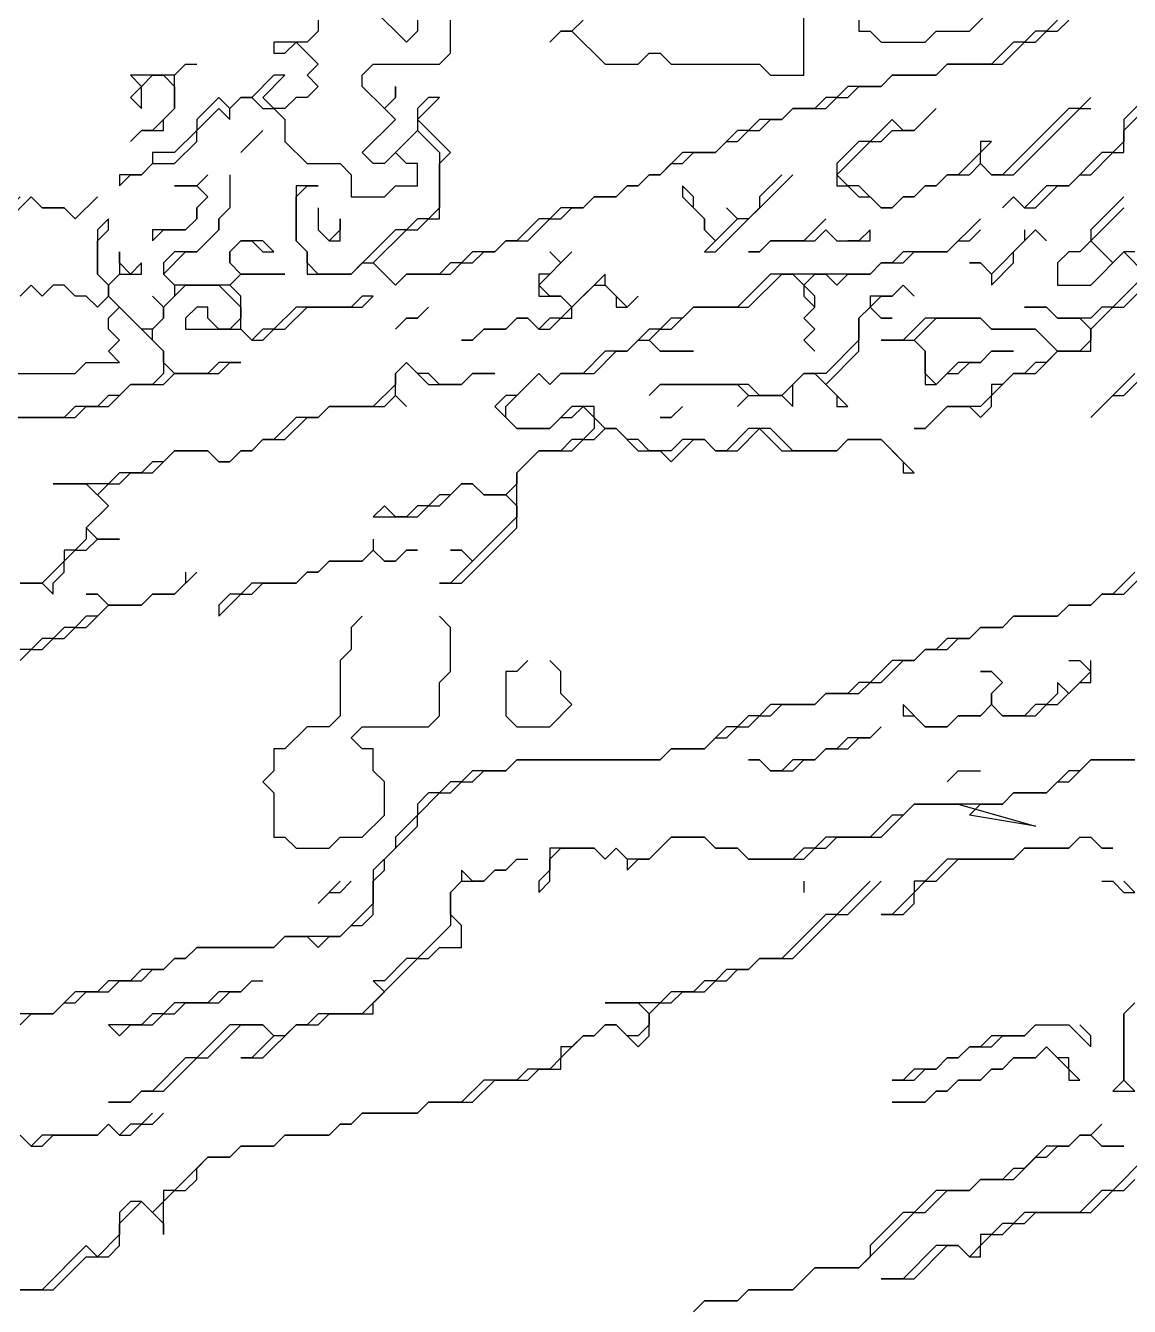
# Model space of a CAD drawing. Header units: metres. Extents: x 76363 to 76886, y 81203 to 81673.
# Drawn here: x 76551.2 to 76591.2, y 81275.2 to 81321.6 of the extents above; entities that cross this region are included whole.
import ezdxf

# ---------------------------------------------------------------- set-up
doc = ezdxf.new("R2010")
doc.units = ezdxf.units.M

msp = doc.modelspace()

# ---------------------------------------------------------------- linework, layer by layer
for points in [[(76565.4, 81321.8, 211.58), (76565.4, 81321.4, 211.71), (76565, 81321, 211.84), (76563.8, 81322.2, 211.865)], [(76571.4, 81321.8, 210.82), (76571, 81321.4, 210.58), (76570.6, 81321.4, 210.625), (76570.2, 81321, 210.593), (76570.6, 81321.4, 210.625), (76571, 81321.4, 210.58), (76572.2, 81320.2, 210.59), (76573.4, 81320.2, 210.6), (76573.8, 81320.6, 210.61), (76574.2, 81320.6, 210.748), (76574.6, 81320.2, 210.74), (76577.8, 81320.2, 211.37), (76578.2, 81319.8, 211.123), (76579.4, 81319.8, 211.1), (76579.4, 81322.2, 210.74)], [(76581.4, 81321.8, 211.277), (76581.4, 81321.4, 211.19), (76581.8, 81321.4, 211.692), (76582.2, 81321, 211.39), (76583.8, 81321, 211.183), (76584.2, 81321.4, 211.578), (76585.4, 81321.4, 210.915), (76586.2, 81322.2, 211.02)], [(76561.8, 81321.8, 212.41), (76561.8, 81321.4, 212.22), (76561.4, 81321, 212.3), (76560.2, 81321, 212.67), (76560.2, 81320.6, 212.38), (76560.6, 81320.6, 212.305), (76561, 81321, 212.43), (76561.8, 81320.2, 212.09), (76561.4, 81319.8, 212.195), (76561.8, 81319.4, 211.94), (76561.4, 81319, 211.887), (76561, 81319, 211.89), (76560.6, 81318.6, 211.87), (76560.2, 81318.6, 211.8), (76559.8, 81319, 211.89), (76560.6, 81319.8, 212.107), (76560.2, 81319.8, 212.16), (76559.4, 81319, 211.97), (76559, 81319, 212.2), (76558.6, 81318.6, 212.157), (76558.2, 81319, 212.41), (76557.4, 81318.2, 212.33), (76557.4, 81317.8, 212.077), (76556.6, 81317, 212.186), (76555.8, 81317, 212.43), (76555.8, 81316.6, 212.07), (76555.4, 81316.2, 211.94), (76554.6, 81316.2, 211.9), (76554.6, 81315.8, 211.73), (76555, 81316.2, 211.9), (76555.4, 81316.2, 211.94), (76555.8, 81316.6, 212.07), (76556.6, 81316.6, 212.03), (76557.4, 81317.4, 211.9), (76557.4, 81317.8, 212.077), (76558.2, 81318.6, 212.1), (76558.6, 81318.2, 211.975), (76558.6, 81318.6, 212.157), (76559, 81319, 212.2), (76559.4, 81319, 211.97), (76559.8, 81318.6, 211.8), (76560.2, 81318.6, 211.8), (76560.6, 81318.2, 211.86), (76560.6, 81317.4, 211.64), (76561.4, 81316.6, 211.78), (76562.6, 81316.6, 211.957), (76563, 81316.2, 211.68), (76563, 81315.4, 211.845), (76564.2, 81315.4, 211.72), (76564.6, 81315.8, 211.735), (76565.4, 81315.8, 211.66), (76565.4, 81316.6, 211.26), (76565, 81316.6, 211.46), (76564.6, 81317, 211.195), (76565.4, 81317.8, 210.59), (76566.2, 81317, 210.67), (76566.2, 81315, 210.773), (76565.8, 81314.6, 210.83), (76565.4, 81314.6, 211.03), (76565, 81314.2, 210.855), (76564.6, 81314.2, 211.004), (76563, 81312.6, 211.275), (76561.8, 81312.6, 211.583), (76561.4, 81313, 211.508), (76561.4, 81313.4, 211.873), (76561, 81313.8, 211.66), (76561, 81315.4, 211.73), (76561.4, 81315.8, 211.667), (76561.8, 81315.8, 211.665), (76561, 81315.8, 211.67), (76561, 81313.8, 211.66), (76561.4, 81313.4, 211.873), (76561.4, 81312.6, 211.38), (76563, 81312.6, 211.275), (76563.4, 81313, 211.157), (76563.8, 81313, 210.81), (76564.6, 81312.2, 210.58), (76565, 81312.6, 210.55), (76566.6, 81312.6, 210.55), (76567, 81313, 210.6), (76567.4, 81313, 210.605), (76567.8, 81313.4, 210.63), (76568.2, 81313.4, 210.62), (76568.6, 81313.8, 210.63), (76569.4, 81313.8, 210.785), (76570.2, 81314.6, 210.532), (76570.6, 81314.6, 210.52), (76571, 81315, 210.53), (76571.4, 81315, 210.45), (76571.8, 81315.4, 210.44), (76572.6, 81315.4, 210.31), (76573, 81315.8, 210.32), (76573.4, 81315.8, 210.38), (76573.8, 81316.2, 210.42), (76574.2, 81316.2, 210.49), (76574.6, 81316.6, 210.51), (76575, 81316.6, 210.48), (76575.4, 81317, 210.55), (76576.2, 81317, 210.7), (76576.6, 81317.4, 210.81), (76577, 81317.4, 210.84), (76577.4, 81317.8, 210.895), (76577.8, 81317.8, 210.94), (76578.2, 81318.2, 210.95), (76578.6, 81318.2, 211.02), (76579, 81318.6, 211), (76580.2, 81318.6, 210.88), (76580.6, 81319, 211.015), (76581, 81319, 211.055), (76581.4, 81319.4, 211.22), (76582.2, 81319.4, 211.145), (76582.6, 81319.8, 211.08), (76584.2, 81319.8, 211), (76584.6, 81320.2, 210.94), (76586.6, 81320.2, 210.82), (76587.4, 81321, 210.81), (76587.8, 81321, 210.832), (76588.2, 81321.4, 210.87), (76588.6, 81321.4, 210.9), (76589, 81321.8, 210.88)], [(76588.6, 81321.8, 210.845), (76588.2, 81321.4, 210.87), (76587.8, 81321.4, 210.83), (76587.4, 81321, 210.81), (76587, 81321, 210.81), (76586.2, 81320.2, 210.833), (76584.6, 81320.2, 210.94), (76584.2, 81319.8, 211), (76582.6, 81319.8, 211.08), (76582.2, 81319.4, 211.145), (76581, 81319.4, 211.15), (76580.6, 81319, 211.015), (76580.2, 81319, 210.927), (76579.8, 81318.6, 210.89), (76579, 81318.6, 211), (76578.6, 81318.2, 211.02), (76577.8, 81318.2, 210.96), (76577.4, 81317.8, 210.895), (76577, 81317.8, 210.865), (76576.2, 81317, 210.7), (76575, 81317, 210.53), (76574.2, 81316.2, 210.49), (76573.8, 81316.2, 210.42), (76573.4, 81315.8, 210.38), (76573, 81315.8, 210.32), (76572.6, 81315.4, 210.31), (76571.8, 81315.4, 210.44), (76571.4, 81315, 210.45), (76570.6, 81315, 210.53), (76570.2, 81314.6, 210.532), (76569.8, 81314.6, 210.595), (76569, 81313.8, 210.75), (76568.6, 81313.8, 210.63), (76568.2, 81313.4, 210.62), (76567.4, 81313.4, 210.63), (76567, 81313, 210.6), (76566.6, 81313, 210.61), (76566.2, 81312.6, 210.513), (76565, 81312.6, 210.55), (76564.6, 81312.2, 210.58), (76563.8, 81313, 210.81), (76565, 81314.2, 210.855), (76565.4, 81314.2, 210.78), (76565.8, 81314.6, 210.83), (76566.2, 81314.6, 210.72), (76566.2, 81316.6, 210.845), (76566.6, 81317, 210.63), (76565.4, 81318.2, 210.587), (76566.2, 81319, 210.685), (76565.8, 81319, 210.765), (76565.4, 81318.6, 210.75), (76565.4, 81317.8, 210.59), (76564.2, 81316.6, 211.47), (76563.8, 81316.6, 211.58), (76563.4, 81317, 211.973), (76564.6, 81318.2, 210.845), (76564.2, 81318.6, 211.095), (76564.6, 81319, 211.15), (76564.6, 81319.4, 210.97), (76564.6, 81319, 211.15), (76564.2, 81318.6, 211.095), (76563.4, 81319.4, 211.1), (76563.4, 81319.8, 211.15), (76563.8, 81320.2, 211.125), (76566.2, 81320.2, 210.953), (76566.6, 81320.6, 210.87), (76566.6, 81321.8, 210.915)], [(76557, 81320.2, 213.45), (76556.6, 81319.8, 213.293), (76555, 81319.8, 213.4), (76555.4, 81319.4, 213.15), (76555, 81319, 213.14), (76555.4, 81318.6, 212.965), (76555.4, 81319.4, 213.15), (76555.8, 81319.8, 213.373), (76556.2, 81319.8, 213.347), (76556.6, 81319.4, 213.11), (76556.6, 81318.6, 212.89), (76555.8, 81317.8, 212.815), (76555.4, 81317.8, 212.585), (76555, 81317.4, 212.455), (76555.4, 81317.8, 212.585), (76556.2, 81317.8, 212.77), (76556.2, 81318.2, 212.78), (76556.6, 81318.6, 212.89), (76556.6, 81319.8, 213.293), (76557, 81320.2, 213.45), (76557.4, 81320.2, 213.375)], [(76589.8, 81319, 207.15), (76589.4, 81318.6, 207.068), (76589, 81318.6, 207.432), (76586.6, 81316.2, 206.698), (76586.2, 81316.2, 207.05), (76585.8, 81316.6, 207.65), (76585.8, 81317, 207.94), (76586.2, 81317.4, 207.942), (76585.8, 81317.4, 208.187), (76585.8, 81317, 207.94), (76585, 81316.2, 207.7), (76584.6, 81316.2, 207.78), (76584.2, 81315.8, 207.813), (76583.8, 81315.8, 207.88), (76583.4, 81315.4, 207.63), (76583, 81315.4, 207.67), (76582.6, 81315, 207.393), (76582.2, 81315, 207.393), (76581.4, 81315.8, 207.906), (76581, 81315.8, 207.96), (76580.6, 81316.2, 208.37), (76581.8, 81317.4, 209.37), (76582.2, 81317.4, 209.198), (76582.6, 81317.8, 209.56), (76583.4, 81317.8, 209.345), (76584.2, 81318.6, 209.799), (76583.4, 81317.8, 209.345), (76583, 81317.8, 209.46), (76582.6, 81318.2, 209.972), (76581.8, 81317.4, 209.37), (76581.4, 81317.4, 209.37), (76580.6, 81316.6, 208.822), (76580.6, 81315.8, 208.16), (76581, 81315.8, 207.96), (76581.4, 81315.4, 207.67), (76581.8, 81315.4, 207.63), (76582.2, 81315, 207.393), (76582.6, 81315, 207.393), (76583, 81315.4, 207.67), (76583.4, 81315.4, 207.63), (76583.8, 81315.8, 207.88), (76584.2, 81315.8, 207.813), (76584.6, 81316.2, 207.78), (76585.4, 81316.2, 207.58), (76585.8, 81316.6, 207.65), (76586.2, 81316.2, 207.05), (76587, 81316.2, 206.36), (76589.4, 81318.6, 207.068), (76589.8, 81318.6, 206.717)], [(76591.8, 81319, 205.359), (76591, 81318.2, 204.614), (76591, 81317.4, 203.794), (76590.6, 81317, 203.657), (76590.2, 81317, 204.13), (76589, 81315.8, 203.673), (76588.2, 81315.8, 204.348), (76587.4, 81315, 204.146), (76587, 81315.4, 205.301), (76586.6, 81315, 204.983), (76587, 81315.4, 205.301), (76587.4, 81315, 204.146), (76587.8, 81315, 203.73), (76588.6, 81315.8, 204.018), (76589, 81315.8, 203.673), (76589.4, 81316.2, 203.777), (76589.8, 81316.2, 203.316), (76590.6, 81317, 203.657), (76591, 81317, 203.43), (76591, 81317.8, 204.185), (76592.2, 81319, 205.013)], [(76559.8, 81317.8, 211.68), (76559, 81317, 211.712)], [(76558.6, 81316.2, 211.63), (76558.6, 81315, 211.65), (76558.2, 81314.6, 211.727), (76558.2, 81314.2, 211.61), (76557.4, 81313.4, 211.545), (76556.6, 81313.4, 211.54), (76556.2, 81313, 211.483), (76556.2, 81312.6, 211.32), (76556.6, 81312.2, 211.22), (76556.6, 81311.8, 211.245), (76556.2, 81311.4, 211.187), (76555.8, 81311.8, 211.49), (76556.2, 81311.4, 211.187), (76556.2, 81311, 211.21), (76555.8, 81310.6, 210.92), (76555.4, 81310.6, 210.93), (76554.2, 81311.8, 211.317), (76554.2, 81312.2, 211.303), (76554.6, 81312.6, 211.632), (76555.4, 81312.6, 211.7), (76555.4, 81313, 211.76), (76555, 81312.6, 211.7), (76554.6, 81313, 211.647), (76554.6, 81313.4, 211.775), (76554.6, 81312.6, 211.632), (76554.2, 81312.2, 211.303), (76553.8, 81312.6, 211.09), (76553.8, 81313.8, 211.3), (76554.2, 81314.2, 211.47), (76554.2, 81314.6, 211.45), (76553.8, 81314.2, 211.315), (76553.8, 81312.6, 211.09), (76554.2, 81312.2, 211.303), (76554.2, 81311.8, 211.317), (76553.8, 81311.4, 211.043), (76553.4, 81311.8, 211.06), (76553, 81311.8, 211.163), (76552.6, 81312.2, 211.275), (76552.2, 81312.2, 211.275), (76551.8, 81311.8, 211.29), (76551.4, 81312.2, 211.08), (76551, 81311.8, 211.07)], [(76557.8, 81316.2, 211.803), (76557.4, 81315.8, 211.84), (76556.6, 81315.8, 211.84), (76557.4, 81315.8, 211.84), (76557.8, 81315.4, 211.82), (76557.4, 81315, 211.955), (76557.4, 81314.6, 212.01), (76557, 81314.2, 212), (76555.8, 81314.2, 211.92), (76555.8, 81313.8, 211.98), (76556.2, 81314.2, 211.775), (76557, 81314.2, 212), (76557.4, 81314.6, 212.01), (76557.4, 81315, 211.955), (76557.8, 81315.4, 211.82)], [(76578.6, 81316.2, 209.51), (76577.8, 81315.4, 209.3), (76577.8, 81315, 209.103), (76577.4, 81314.6, 208.77), (76577, 81314.6, 208.845), (76576.6, 81315, 209.2), (76577, 81314.6, 208.845), (76576.2, 81313.8, 208.7), (76575.8, 81314.2, 208.83), (76575.8, 81314.6, 209.135), (76575.4, 81315, 209.52), (76575.4, 81315.4, 209.8), (76575, 81315.8, 210.05), (76575, 81315.4, 209.84), (76575.8, 81314.6, 209.135), (76575.8, 81314.2, 208.83), (76576.2, 81313.8, 208.7), (76575.8, 81313.4, 208.247), (76576.2, 81313.4, 208.437), (76579, 81316.2, 209.273)], [(76551, 81315.4, 211.84), (76550.6, 81315, 211.8), (76550.6, 81314.6, 211.58), (76550.2, 81314.2, 211.617), (76549.4, 81314.2, 211.72), (76548.2, 81313, 211.595), (76548.6, 81313, 211.44), (76549.4, 81313.8, 211.505), (76549.8, 81313.8, 211.51), (76550.2, 81314.2, 211.617), (76550.6, 81314.2, 211.525), (76550.6, 81314.6, 211.58), (76551.4, 81315.4, 211.79), (76551.8, 81315, 211.64), (76552.6, 81315, 211.67), (76553, 81314.6, 211.44), (76553.8, 81315.4, 211.795), (76553, 81314.6, 211.44), (76552.6, 81315, 211.67), (76551.8, 81315, 211.64), (76551.4, 81315.4, 211.79)], [(76591, 81315.4, 202.28), (76589.8, 81314.2, 202.19), (76589.8, 81313.8, 202.14), (76589.4, 81313.4, 202.04), (76589, 81313.4, 202.28), (76588.6, 81313, 202.175), (76588.6, 81312.2, 201.99), (76589.8, 81312.2, 201.915), (76591, 81313.4, 201.73), (76591.8, 81312.6, 201.345), (76590.6, 81311.4, 201.38), (76590.2, 81311.4, 201.375), (76589.8, 81311, 201.35), (76588.6, 81311, 201.457), (76588.2, 81311.4, 201.655), (76587.4, 81311.4, 201.657), (76588.2, 81311.4, 201.655), (76588.6, 81311, 201.457), (76589.4, 81311, 201.477), (76589.8, 81310.6, 201.153), (76589.8, 81310.2, 200.98), (76589.4, 81309.8, 200.97), (76588.6, 81309.8, 200.895), (76587.8, 81310.6, 201.32), (76586.2, 81310.6, 201.4), (76585.8, 81311, 201.582), (76583.8, 81311, 201.455), (76583, 81310.2, 201.47), (76582.2, 81310.2, 201.493), (76583.4, 81310.2, 201.39), (76583.8, 81309.8, 201.3), (76583.8, 81308.6, 201.39), (76584.2, 81308.6, 201.47), (76584.6, 81309, 201.37), (76585, 81309, 201.31), (76585.4, 81309.4, 201.27), (76585.8, 81309.4, 201.27), (76586.2, 81309.8, 201.17), (76587, 81309.8, 201.13), (76586.2, 81309.8, 201.17), (76585.8, 81309.4, 201.27), (76585, 81309.4, 201.31), (76584.2, 81308.6, 201.47), (76583.8, 81309, 201.33), (76583.8, 81309.8, 201.3), (76583.4, 81310.2, 201.39), (76584.2, 81311, 201.46), (76585.8, 81311, 201.582), (76586.2, 81310.6, 201.4), (76587.8, 81310.6, 201.32), (76588.6, 81309.8, 200.895), (76588.2, 81309.4, 200.84), (76587.8, 81309.4, 200.96), (76587.4, 81309, 200.945), (76587, 81309, 200.94), (76586.6, 81308.6, 200.93), (76586.2, 81308.6, 200.965), (76586.2, 81308.2, 200.9), (76585.8, 81307.8, 200.97), (76584.6, 81307.8, 201.13), (76583.8, 81307, 200.963), (76583.4, 81307, 200.985), (76583.8, 81307, 200.963), (76584.6, 81307.8, 201.13), (76585.4, 81307.8, 201.05), (76585.8, 81307.4, 200.88), (76586.2, 81307.8, 200.89), (76586.2, 81308.2, 200.9), (76587, 81309, 200.94), (76587.8, 81309, 200.837), (76588.6, 81309.8, 200.895), (76589.8, 81309.8, 200.97), (76589.8, 81310.6, 201.153), (76590.6, 81311.4, 201.38), (76591, 81311.4, 201.185), (76592.2, 81312.6, 201.2)], [(76550.6, 81307.4, 210.807), (76553, 81307.4, 210.79), (76553.4, 81307.8, 210.777), (76554.2, 81307.8, 210.65), (76555, 81308.6, 210.76), (76556.2, 81308.6, 210.6), (76556.6, 81309, 210.62), (76558.2, 81309, 210.13), (76558.6, 81309.4, 210.553), (76559, 81309.4, 210.32), (76558.2, 81309.4, 210.63), (76557.8, 81309, 210.41), (76556.6, 81309, 210.62), (76556.2, 81309.4, 210.79), (76556.2, 81309.8, 211.155), (76555.8, 81310.2, 210.83), (76555.8, 81310.6, 210.92), (76556.2, 81311, 211.21), (76556.2, 81311.4, 211.187), (76557, 81312.2, 211.22), (76558.2, 81312.2, 211.175), (76559, 81311.4, 211.17), (76559, 81311, 211.21), (76558.6, 81310.6, 211.412), (76558.2, 81310.6, 211.685), (76557.8, 81311, 211.815), (76557.8, 81311.4, 211.62), (76557.4, 81311.4, 211.697), (76557, 81311, 211.86), (76557, 81310.6, 211.92), (76559, 81310.6, 211.12), (76559.4, 81310.2, 210.855), (76559.8, 81310.2, 210.84), (76560.2, 81310.6, 210.905), (76560.6, 81310.6, 210.94), (76561.4, 81311.4, 211.09), (76563.4, 81311.4, 210.547), (76563.8, 81311.8, 210.537), (76563.4, 81311.8, 210.72), (76563, 81311.4, 210.71), (76561, 81311.4, 211.13), (76560.2, 81310.6, 210.905), (76559.8, 81310.6, 210.91), (76559.4, 81310.2, 210.855), (76559, 81310.6, 211.12), (76559, 81311.8, 211.115), (76558.6, 81312.2, 211.22), (76559, 81312.6, 211.38), (76560.6, 81312.6, 211.415), (76559, 81312.6, 211.38), (76558.6, 81313, 211.463), (76558.6, 81313.4, 211.58), (76559, 81313.8, 211.705), (76559.4, 81313.8, 211.81), (76559.8, 81313.4, 211.72), (76560.2, 81313.4, 211.68), (76559.8, 81313.8, 211.81), (76559, 81313.8, 211.705), (76558.6, 81313.4, 211.58), (76558.6, 81313, 211.463), (76559, 81312.6, 211.38), (76558.6, 81312.2, 211.22), (76556.6, 81312.2, 211.22), (76556.2, 81312.6, 211.32), (76557, 81313.4, 211.545), (76557.4, 81313.4, 211.545), (76558.2, 81314.2, 211.61), (76558.2, 81314.6, 211.727), (76558.6, 81315, 211.65)], [(76561.8, 81315, 212.073), (76561.8, 81314.2, 212.467), (76562.2, 81313.8, 212.42), (76562.6, 81313.8, 212.213), (76562.6, 81314.6, 212.15), (76562.6, 81314.2, 212.237), (76562.2, 81313.8, 212.42), (76561.8, 81314.2, 212.467)], [(76591.4, 81313.4, 201.65), (76591, 81313.4, 201.73), (76590.6, 81313, 201.84), (76589.8, 81313.8, 202.14), (76591, 81315, 202.03)], [(76585.8, 81314.6, 205.2), (76584.6, 81313.4, 203.622), (76583, 81313.4, 204.24), (76582.6, 81313, 203.582), (76582.2, 81313, 203.93), (76581.8, 81312.6, 203.22), (76578.2, 81312.6, 205.338), (76577, 81311.4, 204.185), (76575.4, 81311.4, 205.005), (76575, 81311, 204.15), (76574.6, 81311, 204.29), (76574.2, 81310.6, 203.91), (76573.8, 81310.6, 204.005), (76573, 81309.8, 202.79), (76572.2, 81309.8, 203.11), (76571.4, 81309, 202.576), (76570.6, 81309, 202.987), (76570.2, 81308.6, 202.51), (76569.8, 81309, 203.49), (76569, 81308.2, 202.73), (76568.6, 81308.2, 202.88), (76568.2, 81307.8, 202.85), (76569, 81307, 202.213), (76570.2, 81307, 201.98), (76570.6, 81307.4, 201.99), (76571, 81307.4, 201.97), (76571.4, 81307.8, 201.86), (76571.8, 81307.4, 201.615), (76571.8, 81307, 201.455), (76571.4, 81306.6, 201.425), (76571, 81306.6, 201.5), (76570.6, 81306.2, 201.485), (76569.8, 81306.2, 201.75), (76569, 81305.4, 201.53), (76569, 81305, 201.44), (76568.6, 81304.6, 201.655), (76567.8, 81304.6, 201.73), (76567.4, 81305, 201.905), (76567, 81305, 201.983), (76566.6, 81304.6, 201.855), (76566.2, 81304.6, 201.81), (76565.8, 81304.2, 201.72), (76565.4, 81304.2, 201.72), (76565, 81303.8, 201.607), (76564.6, 81303.8, 201.705), (76564.2, 81304.2, 201.952), (76563.8, 81303.8, 201.9), (76565.4, 81303.8, 201.55), (76565.8, 81304.2, 201.72), (76566.2, 81304.2, 201.56), (76567, 81305, 201.983), (76567.4, 81305, 201.905), (76567.8, 81304.6, 201.73), (76568.6, 81304.6, 201.655), (76569, 81304.2, 201.325), (76569, 81303.8, 201.27), (76567.4, 81302.2, 201.055), (76567, 81302.6, 201.237), (76566.6, 81302.6, 201.305), (76567, 81302.6, 201.237), (76567.4, 81302.2, 201.055), (76566.6, 81301.4, 201.053), (76566.2, 81301.4, 201.06), (76567, 81301.4, 200.975), (76569, 81303.4, 201.14), (76569, 81305.4, 201.53), (76569.8, 81306.2, 201.75), (76571, 81306.2, 201.37), (76571.4, 81306.6, 201.425), (76571.8, 81306.6, 201.31), (76572.2, 81307, 201.337), (76572.6, 81307, 201.32), (76573.4, 81306.2, 201.205), (76574.2, 81306.2, 201.17), (76574.6, 81305.8, 200.995), (76575.4, 81306.6, 201.1), (76575.8, 81306.6, 201.14), (76576.2, 81306.2, 201.005), (76577, 81306.2, 200.945), (76577.8, 81307, 201.063), (76578.6, 81306.2, 201.04), (76580.6, 81306.2, 200.92), (76581, 81306.6, 201.01), (76582.2, 81306.6, 200.93), (76583, 81305.8, 200.735), (76583, 81305.4, 200.64), (76583.4, 81305.4, 200.74), (76582.2, 81306.6, 200.93), (76581, 81306.6, 201.01), (76580.6, 81306.2, 200.92), (76579, 81306.2, 201.035), (76578.2, 81307, 201.15), (76577.4, 81307, 201.03), (76576.6, 81306.2, 200.965), (76576.2, 81306.2, 201.005), (76575.8, 81306.6, 201.14), (76575, 81306.6, 201.153), (76574.6, 81306.2, 201.09), (76573.8, 81306.2, 201.25), (76573.4, 81306.6, 201.345), (76573, 81306.6, 201.225), (76572.6, 81307, 201.32), (76572.2, 81307, 201.337), (76571.8, 81307.4, 201.615), (76571.8, 81307.8, 201.78), (76571, 81307.8, 201.94), (76570.2, 81307, 201.98), (76569, 81307, 202.213), (76568.6, 81307.4, 202.47), (76568.6, 81307.8, 202.663), (76569.8, 81309, 203.49), (76570.2, 81308.6, 202.51), (76570.6, 81309, 202.987), (76571.8, 81309, 202.273), (76572.6, 81309.8, 202.917), (76573, 81309.8, 202.79), (76573.4, 81310.2, 203.257), (76573.8, 81310.2, 203.506), (76574.2, 81309.8, 202.753), (76575.4, 81309.8, 202.86), (76574.2, 81309.8, 202.753), (76573.8, 81310.2, 203.506), (76574.2, 81310.6, 203.91), (76574.6, 81310.6, 203.783), (76575.4, 81311.4, 205.005), (76577.4, 81311.4, 203.99), (76578.6, 81312.6, 205.257), (76579, 81312.6, 205.007), (76579.4, 81312.2, 204.44), (76579.4, 81311.8, 204.08), (76579.8, 81311.4, 203.524), (76579.4, 81311, 203.58), (76579.8, 81310.6, 203.177), (76579.4, 81310.2, 203.165), (76579.8, 81309.8, 202.685), (76579.4, 81310.2, 203.165), (76579.8, 81310.6, 203.177), (76579.4, 81311, 203.58), (76579.8, 81311.4, 203.524), (76579.8, 81311.8, 203.832), (76579.4, 81312.2, 204.44), (76579.8, 81312.6, 204.66), (76580.2, 81312.6, 204.343), (76580.6, 81312.2, 203.35), (76581, 81312.6, 203.965), (76581.8, 81312.6, 203.22), (76582.2, 81313, 203.93), (76583, 81313, 203.412), (76583.4, 81313.4, 203.942), (76584.6, 81313.4, 203.622), (76585, 81313.8, 204.328), (76585.4, 81313.8, 204.323), (76585.8, 81314.2, 204.714)], [(76580.2, 81314.6, 207.313), (76579.4, 81313.8, 206.947), (76578.2, 81313.8, 207.398), (76577.8, 81313.4, 207.31), (76577.4, 81313.4, 207.492), (76577.8, 81313.4, 207.31), (76578.2, 81313.8, 207.398), (76579.8, 81313.8, 206.817), (76580.2, 81314.2, 207.052), (76580.6, 81313.8, 206.305), (76581.8, 81313.8, 205.674), (76581.8, 81314.2, 206.26), (76581.4, 81313.8, 205.69), (76581, 81313.8, 206.048)], [(76587.4, 81314.2, 203.445), (76587.4, 81313.8, 203.096), (76586.2, 81312.6, 202.79), (76585.8, 81313, 203.302), (76585.4, 81313, 203.222), (76585.8, 81313, 203.302), (76586.2, 81312.6, 202.79), (76586.2, 81312.2, 202.437), (76587, 81313, 202.8), (76587, 81313.4, 203.08), (76587.8, 81314.2, 203.222), (76588.2, 81313.8, 202.795), (76587.8, 81314.2, 203.222)], [(76570.2, 81313.4, 209.925), (76570.6, 81313, 208.987), (76570.2, 81312.6, 208.623), (76569.8, 81312.6, 209.033), (76569.8, 81311.8, 207.742), (76570.6, 81311.8, 207.577), (76571, 81311.4, 207.023), (76570.6, 81311, 206.68), (76570.2, 81311, 206.83), (76569.8, 81310.6, 206.73), (76569.4, 81311, 207.14), (76569, 81311, 207.372), (76568.6, 81310.6, 207.276), (76567.8, 81310.6, 207.955), (76567.4, 81310.2, 207.65), (76567, 81310.2, 207.65), (76567.4, 81310.2, 207.65), (76567.8, 81310.6, 207.955), (76568.6, 81310.6, 207.276), (76569, 81311, 207.372), (76569.4, 81311, 207.14), (76569.8, 81310.6, 206.73), (76570.2, 81310.6, 206.735), (76570.6, 81311, 206.68), (76571, 81311, 206.47), (76571, 81311.4, 207.023), (76571.8, 81312.2, 207.667), (76572.2, 81312.2, 207.542), (76572.6, 81311.8, 206.814), (76572.6, 81311.4, 206.203), (76573, 81311.4, 206.123), (76573.4, 81311.8, 206.317), (76573, 81311.4, 206.123), (76572.2, 81312.2, 207.542), (76572.2, 81312.6, 207.852), (76571, 81311.4, 207.023), (76570.6, 81311.8, 207.577), (76570.2, 81311.8, 207.602), (76569.8, 81312.2, 208.287), (76571, 81313.4, 209.14), (76570.6, 81313, 208.987)], [(76583, 81312.2, 202.473), (76582.6, 81311.8, 202.23), (76581.8, 81311.8, 202.46), (76581.8, 81311.4, 202.17), (76581.4, 81311, 202.06), (76581.4, 81310.2, 201.58), (76580.2, 81309, 201.92), (76579.4, 81309, 202.42), (76578.6, 81308.2, 201.855), (76577.8, 81308.2, 201.718), (76577.4, 81308.6, 201.82), (76574.2, 81308.6, 202), (76573.8, 81308.2, 201.79), (76574.2, 81308.6, 202), (76577, 81308.6, 201.76), (76577.4, 81308.2, 201.47), (76577, 81307.8, 201.38), (76577.4, 81308.2, 201.47), (76578.6, 81308.2, 201.855), (76579, 81307.8, 201.642), (76579, 81308.6, 202.07), (76579.4, 81309, 202.42), (76579.8, 81309, 202.188), (76580.6, 81308.2, 201.495), (76580.6, 81307.8, 201.44), (76581, 81307.8, 201.44), (76580.2, 81308.6, 201.64), (76581.4, 81309.8, 201.415), (76581.4, 81311, 202.06), (76581.8, 81311.4, 202.17), (76582.2, 81311, 201.925), (76582.6, 81311, 201.81), (76582.2, 81311, 201.925), (76581.8, 81311.4, 202.17), (76582.2, 81311.8, 202.467), (76582.6, 81311.8, 202.23), (76583, 81312.2, 202.473), (76583.4, 81311.8, 202.043)], [(76550.6, 81309, 211.1), (76553, 81309, 211.17), (76553.4, 81309.4, 211.612), (76554.6, 81309.4, 210.91), (76554.2, 81309.8, 211.218), (76554.6, 81310.2, 210.91), (76554.2, 81310.6, 210.93), (76554.2, 81311, 210.94), (76554.6, 81311.4, 211.345), (76556.2, 81309.8, 211.155), (76556.2, 81309, 210.655), (76555.8, 81308.6, 210.6), (76555, 81308.6, 210.76), (76554.6, 81308.2, 210.745), (76554.2, 81308.2, 210.745), (76553.8, 81307.8, 210.73), (76553, 81307.8, 210.845), (76552.6, 81307.4, 210.79), (76550.6, 81307.4, 210.807)], [(76565.8, 81311.4, 209.85), (76565.4, 81311, 209.477), (76565, 81311, 209.58), (76564.6, 81310.6, 209.103), (76565, 81311, 209.58), (76565.4, 81311, 209.477)], [(76565, 81309.4, 206.35), (76564.6, 81309, 205.72), (76564.6, 81308.6, 205.184), (76563.8, 81307.8, 204.59), (76562.2, 81307.8, 205.495), (76561.8, 81307.4, 204.903), (76561, 81307.4, 205.248), (76560.2, 81306.6, 204.53), (76559.8, 81306.6, 204.856), (76559.4, 81306.2, 204.127), (76559, 81306.2, 204.39), (76558.6, 81305.8, 203.963), (76558.2, 81305.8, 203.94), (76557.8, 81306.2, 204.697), (76556.6, 81306.2, 205.353), (76556.2, 81305.8, 204.585), (76555.8, 81305.8, 204.837), (76555.4, 81305.4, 204.61), (76554.6, 81305.4, 205.366), (76554.2, 81305, 204.813), (76552.2, 81305, 207.165), (76553.4, 81305, 205.716), (76554.2, 81304.2, 203.907), (76553.4, 81303.4, 203.552), (76553.4, 81303, 202.975), (76553, 81302.6, 202.588), (76552.6, 81302.6, 202.903), (76552.6, 81302.2, 202.057), (76551.8, 81301.4, 201.94), (76551, 81301.4, 202.145)], [(76551, 81301.4, 202.145), (76551.8, 81301.4, 201.94), (76552.2, 81301, 201.32), (76552.2, 81301.4, 201.626), (76552.6, 81301.8, 201.78), (76552.6, 81302.2, 202.057), (76553, 81302.6, 202.588), (76553.4, 81302.6, 202.357), (76553.8, 81303, 202.857), (76554.6, 81303, 202.8), (76553.8, 81303, 202.857), (76553.4, 81303.4, 203.552), (76554.2, 81304.2, 203.907), (76553.8, 81304.6, 204.531), (76554.2, 81305, 204.813), (76554.6, 81305, 204.397), (76555, 81305.4, 204.984), (76555.8, 81305.4, 204.248), (76556.6, 81306.2, 205.353), (76557.8, 81306.2, 204.697), (76558.2, 81305.8, 203.94), (76558.6, 81305.8, 203.963), (76559, 81306.2, 204.39), (76559.4, 81306.2, 204.127), (76559.8, 81306.6, 204.856), (76560.6, 81306.6, 204.32), (76561.4, 81307.4, 205.078), (76561.8, 81307.4, 204.903), (76562.2, 81307.8, 205.495), (76564.2, 81307.8, 204.256), (76564.6, 81308.2, 204.633), (76565, 81307.8, 204.203), (76564.6, 81308.2, 204.633), (76564.6, 81309, 205.72), (76565, 81309.4, 206.35), (76565.8, 81308.6, 205.043), (76567, 81308.6, 204.437), (76567.4, 81309, 204.912), (76568.2, 81309, 204.344), (76567.4, 81309, 204.912), (76567, 81308.6, 204.437), (76566.2, 81308.6, 204.89), (76565.8, 81309, 205.7), (76565.4, 81309, 205.687)], [(76591.4, 81309, 200.7), (76589.8, 81307.4, 200.59), (76590.6, 81308.2, 200.66), (76591, 81308.2, 200.62), (76591.8, 81309, 200.62)], [(76575, 81307.8, 201.54), (76574.6, 81307.4, 201.61), (76574.2, 81307.4, 201.565), (76574.6, 81307.4, 201.61)], [(76563.8, 81303, 201.445), (76563.8, 81302.6, 201.27), (76563.4, 81302.2, 201.18), (76562.2, 81302.2, 201.375), (76561.8, 81301.8, 201.245), (76561.4, 81301.8, 201.25), (76561, 81301.4, 201.035), (76559.4, 81301.4, 201.08), (76559, 81301, 201.025), (76558.6, 81301, 201.03), (76558.2, 81300.6, 200.9), (76558.2, 81300.2, 200.81), (76559, 81301, 201.025), (76559.4, 81301, 200.945), (76559.8, 81301.4, 201.08), (76561, 81301.4, 201.035), (76561.4, 81301.8, 201.25), (76561.8, 81301.8, 201.245), (76562.2, 81302.2, 201.375), (76563.4, 81302.2, 201.18), (76563.8, 81302.6, 201.27), (76564.2, 81302.2, 201.1), (76564.6, 81302.2, 201.107), (76565, 81302.6, 201.19), (76565.4, 81302.6, 201.19), (76565, 81302.6, 201.19), (76564.6, 81302.2, 201.107), (76564.2, 81302.2, 201.1), (76563.8, 81302.6, 201.27)], [(76557, 81301.8, 201.455), (76557, 81301.4, 201.2), (76556.6, 81301, 200.995), (76555.8, 81301, 201.05), (76555.4, 81300.6, 200.91), (76554.2, 81300.6, 200.963), (76553.8, 81301, 201.205), (76553.4, 81301, 201.17), (76553.8, 81301, 201.205), (76554.2, 81300.6, 200.963), (76553.8, 81300.2, 200.82), (76553.4, 81300.2, 200.9), (76553, 81299.8, 200.805), (76552.6, 81299.8, 200.857), (76552.2, 81299.4, 200.79), (76551.8, 81299.4, 200.87), (76551.4, 81299, 200.7), (76551, 81299, 200.74)], [(76551, 81298.6, 200.61), (76551.4, 81299, 200.7), (76551.8, 81299, 200.655), (76552.2, 81299.4, 200.79), (76552.6, 81299.4, 200.79), (76553, 81299.8, 200.805), (76553.4, 81299.8, 200.805), (76554.2, 81300.6, 200.963), (76555.4, 81300.6, 200.91), (76555.8, 81301, 201.05), (76556.6, 81301, 200.995), (76557.4, 81301.8, 201.39)], [(76591.4, 81301.8, 200.34), (76590.6, 81301, 200.267), (76590.2, 81301, 200.217), (76589.8, 81300.6, 200.18), (76589, 81300.6, 200.233), (76588.6, 81300.2, 200.31), (76587, 81300.2, 200.395), (76586.6, 81299.8, 200.22), (76585.8, 81299.8, 200.31), (76585.4, 81299.4, 200.365), (76584.6, 81299.4, 200.44), (76584.2, 81299, 200.24), (76583.8, 81299, 200.235), (76583.4, 81298.6, 200.26), (76582.6, 81298.6, 200.42), (76581.8, 81297.8, 200.31), (76581.4, 81297.8, 200.39), (76581, 81297.4, 200.41), (76580.2, 81297.4, 200.45), (76579.8, 81297, 200.44), (76578.2, 81297, 200.44), (76577.8, 81296.6, 200.43), (76577.4, 81296.6, 200.5), (76577, 81296.2, 200.56), (76576.6, 81296.2, 200.56), (76575.8, 81295.4, 200.57), (76574.6, 81295.4, 200.69), (76574.2, 81295, 200.67), (76569, 81295, 200.922), (76568.6, 81294.6, 200.83), (76567.4, 81294.6, 200.84), (76567, 81294.2, 200.81), (76566.6, 81294.2, 200.74), (76566.2, 81293.8, 200.685), (76565.8, 81293.8, 200.725), (76565.4, 81293.4, 200.71), (76565.4, 81293, 200.59), (76564.6, 81292.2, 200.58), (76564.6, 81291.8, 200.605), (76563.8, 81291, 200.53), (76563.8, 81289.8, 200.405), (76562.6, 81288.6, 200.235), (76560.6, 81288.6, 200.63), (76560.2, 81288.2, 200.615), (76557.4, 81288.2, 200.43), (76557, 81287.8, 200.42), (76556.6, 81287.8, 200.34), (76556.2, 81287.4, 200.325), (76555.4, 81287.4, 200.48), (76555, 81287, 200.47), (76554.2, 81287, 200.465), (76553.8, 81286.6, 200.37), (76553, 81286.6, 200.377), (76552.2, 81285.8, 200.35), (76551, 81285.8, 200.34)], [(76551, 81285.4, 200.33), (76551.4, 81285.8, 200.345), (76552.2, 81285.8, 200.35), (76552.6, 81286.2, 200.36), (76553, 81286.2, 200.357), (76553.4, 81286.6, 200.38), (76554.2, 81286.6, 200.37), (76554.6, 81287, 200.437), (76555.4, 81287, 200.42), (76555.8, 81287.4, 200.36), (76556.2, 81287.4, 200.325), (76556.6, 81287.8, 200.34), (76557, 81287.8, 200.42), (76557.4, 81288.2, 200.43), (76560.2, 81288.2, 200.615), (76560.6, 81288.6, 200.63), (76561.4, 81288.6, 200.51), (76561.8, 81288.2, 200.34), (76562.2, 81288.6, 200.27), (76562.6, 81288.6, 200.235), (76563, 81289, 200.37), (76563.4, 81289, 200.37), (76563.8, 81289.4, 200.27), (76563.8, 81290.6, 200.59), (76564.2, 81291, 200.53), (76564.2, 81291.4, 200.62), (76565.4, 81292.6, 200.497), (76565.4, 81293, 200.59), (76566.2, 81293.8, 200.685), (76566.6, 81293.8, 200.73), (76567, 81294.2, 200.81), (76567.4, 81294.2, 200.787), (76567.8, 81294.6, 200.825), (76568.6, 81294.6, 200.83), (76569, 81295, 200.922), (76574.2, 81295, 200.67), (76574.6, 81295.4, 200.69), (76575.8, 81295.4, 200.57), (76576.2, 81295.8, 200.627), (76576.6, 81295.8, 200.63), (76577, 81296.2, 200.56), (76577.4, 81296.2, 200.56), (76577.8, 81296.6, 200.43), (76578.2, 81296.6, 200.42), (76578.6, 81297, 200.43), (76579.8, 81297, 200.44), (76580.2, 81297.4, 200.45), (76581.4, 81297.4, 200.37), (76581.8, 81297.8, 200.31), (76582.2, 81297.8, 200.31), (76583, 81298.6, 200.34), (76583.4, 81298.6, 200.26), (76583.8, 81299, 200.235), (76584.6, 81299, 200.31), (76585, 81299.4, 200.41), (76585.4, 81299.4, 200.365), (76585.8, 81299.8, 200.31), (76586.6, 81299.8, 200.22), (76587, 81300.2, 200.395), (76588.6, 81300.2, 200.31), (76589, 81300.6, 200.233), (76589.8, 81300.6, 200.18), (76590.2, 81301, 200.217), (76591, 81301, 200.35), (76591.8, 81301.8, 200.31)], [(76563.4, 81300.2, 200.987), (76563, 81299.8, 200.92), (76563, 81299, 200.96), (76562.6, 81298.6, 200.79), (76562.6, 81296.6, 200.783), (76562.2, 81296.2, 200.69), (76561.4, 81296.2, 200.62), (76560.6, 81295.4, 200.66), (76560.2, 81295.4, 200.475), (76560.2, 81294.6, 200.545), (76559.8, 81294.2, 200.495), (76560.2, 81293.8, 200.708), (76560.2, 81292.2, 200.555), (76560.6, 81292.2, 200.75), (76561, 81291.8, 200.73), (76562.2, 81291.8, 200.85), (76562.6, 81292.2, 201.282), (76563.4, 81292.2, 200.867), (76564.2, 81293, 200.667), (76564.2, 81294.2, 200.75), (76563.8, 81294.6, 200.877), (76563.8, 81295.4, 200.73), (76563.4, 81295.4, 200.73), (76563, 81295.8, 200.71), (76563.4, 81296.2, 201.07), (76565.8, 81296.2, 201.02), (76566.2, 81296.6, 200.93), (76566.2, 81297.8, 201.21), (76566.6, 81298.2, 201.07), (76566.6, 81299.8, 200.98), (76566.2, 81300.2, 200.977)], [(76569.4, 81298.6, 200.995), (76569, 81298.2, 200.99), (76568.6, 81298.2, 200.985), (76568.6, 81296.6, 200.967), (76569, 81296.2, 201.015), (76570.2, 81296.2, 200.97), (76571, 81297, 201.01), (76570.6, 81297.4, 201.06), (76570.6, 81298.2, 200.983), (76570.2, 81298.6, 200.995)], [(76589, 81298.6, 198.602), (76589.4, 81298.6, 198.21), (76589.8, 81298.2, 197.643), (76589, 81297.4, 197.26), (76588.6, 81297.8, 197.812), (76588.6, 81297.4, 197.34), (76588.2, 81297, 196.807), (76587.8, 81297, 196.65), (76587.4, 81296.6, 196.442), (76586.6, 81296.6, 197.332), (76586.2, 81297, 197.98), (76586.2, 81297.4, 198.307), (76586.6, 81297.8, 198.36), (76586.2, 81298.2, 199.102), (76585.8, 81298.2, 199.3), (76586.2, 81298.2, 199.102), (76586.6, 81297.8, 198.36), (76586.2, 81297.4, 198.307), (76586.2, 81297, 197.98), (76585.8, 81296.6, 197.824), (76585, 81296.6, 198.04), (76584.6, 81296.2, 198.007), (76583.8, 81296.2, 198.137), (76583, 81297, 199.328), (76583, 81296.6, 198.93), (76583.4, 81296.6, 198.706), (76583.8, 81296.2, 198.137), (76584.6, 81296.2, 198.007), (76585, 81296.6, 198.04), (76585.8, 81296.6, 197.824), (76586.2, 81297, 197.98), (76586.6, 81296.6, 197.332), (76587.8, 81296.6, 196.357), (76588.2, 81297, 196.807), (76588.6, 81297, 196.803), (76589.4, 81297.8, 197.53), (76589.8, 81297.8, 197.298), (76589.8, 81298.6, 198.072)], [(76582.2, 81296.2, 198.955), (76581.8, 81295.8, 198.768), (76581, 81295.8, 199.06), (76580.6, 81295.4, 198.56), (76580.2, 81295.4, 198.52), (76579.8, 81295, 198.163), (76579, 81295, 198.71), (76578.6, 81294.6, 198.532), (76578.2, 81294.6, 198.802), (76577.8, 81295, 199.475), (76577.4, 81295, 199.743), (76577.8, 81295, 199.475), (76578.2, 81294.6, 198.802), (76579, 81294.6, 198.28), (76579.4, 81295, 198.402), (76579.8, 81295, 198.163), (76580.2, 81295.4, 198.52), (76581, 81295.4, 198.541), (76581.4, 81295.8, 199), (76581.8, 81295.8, 198.768)], [(76591.4, 81295, 191.71), (76589.8, 81295, 192.692), (76589.4, 81294.6, 192.236), (76589, 81294.6, 192.39), (76588.2, 81293.8, 191.972), (76587, 81293.8, 192.35), (76586.6, 81293.4, 191.81), (76583.4, 81293.4, 193.065), (76583, 81293, 192.51), (76582.6, 81293, 192.8), (76581.8, 81292.2, 192.43), (76580.2, 81292.2, 192.71), (76579.8, 81291.8, 192.546), (76579.4, 81291.8, 192.94), (76579, 81291.4, 192.542), (76577.4, 81291.4, 193.737), (76577, 81291.8, 194.714), (76576.2, 81291.8, 194.753), (76575.8, 81292.2, 195.783), (76574.6, 81292.2, 196.223), (76573.8, 81291.4, 195.248), (76573, 81291.4, 195.612), (76572.6, 81291.8, 196.74), (76572.2, 81291.4, 196.053), (76571.8, 81291.8, 196.786), (76570.2, 81291.8, 196.9), (76570.2, 81291, 196.14), (76569.8, 81290.6, 196.03), (76569.8, 81290.2, 195.727), (76570.2, 81290.6, 195.798), (76570.2, 81291.4, 196.513), (76570.6, 81291.8, 196.84), (76571.8, 81291.8, 196.786), (76572.2, 81291.4, 196.053), (76572.6, 81291.8, 196.74), (76573, 81291.4, 195.612), (76573, 81291, 195.214), (76573.4, 81291.4, 195.5), (76573.8, 81291.4, 195.248), (76574.6, 81292.2, 196.223), (76575.8, 81292.2, 195.783), (76576.2, 81291.8, 194.753), (76577, 81291.8, 194.714), (76577.4, 81291.4, 193.737), (76579.4, 81291.4, 192.297), (76579.8, 81291.8, 192.546), (76580.2, 81291.8, 192.315), (76580.6, 81292.2, 192.583), (76582.2, 81292.2, 192.25), (76583.4, 81293.4, 193.065), (76585, 81293.4, 192.447), (76587.8, 81292.6, 191.36), (76585.4, 81293, 192.043), (76585.8, 81293.4, 192.277), (76586.6, 81293.4, 191.81), (76587, 81293.8, 192.35), (76588.2, 81293.8, 191.972), (76588.6, 81294.2, 192.177), (76589, 81294.2, 191.98), (76589.8, 81295, 192.692), (76591.4, 81295, 191.71)], [(76585, 81294.6, 194.32), (76584.6, 81294.2, 193.725), (76585, 81294.6, 194.32), (76585.8, 81294.6, 193.89)], [(76589.4, 81292.2, 191.023), (76589, 81291.8, 190.905), (76587.4, 81291.8, 191.18), (76587, 81291.4, 191.05), (76584.6, 81291.4, 191.32), (76583.8, 81290.6, 191.215), (76583.4, 81290.6, 191.25), (76583.4, 81290.2, 191.16), (76582.6, 81289.4, 191.09), (76582.2, 81289.4, 191.13), (76583, 81289.4, 190.97), (76583.4, 81289.8, 191.07), (76583.4, 81290.2, 191.16), (76583.8, 81290.6, 191.215), (76584.2, 81290.6, 191.173), (76585, 81291.4, 191.34), (76587, 81291.4, 191.05), (76587.4, 81291.8, 191.18), (76589, 81291.8, 190.905), (76589.4, 81292.2, 191.023), (76589.8, 81292.2, 190.955), (76590.2, 81291.8, 190.797), (76590.6, 81291.8, 190.79), (76590.2, 81291.8, 190.797), (76589.8, 81292.2, 190.955)], [(76569, 81291.4, 197.37), (76568.6, 81291, 196.875), (76568.2, 81291, 197.01), (76567.8, 81290.6, 196.75), (76567.4, 81290.6, 196.843), (76567, 81291, 197.51), (76567, 81290.6, 196.96), (76566.6, 81290.2, 196.91), (76566.6, 81289, 196.215), (76565.4, 81287.8, 195.844), (76565, 81287.8, 196.173), (76564.2, 81287, 195.44), (76563.8, 81287, 196.163), (76564.2, 81286.6, 195.023), (76563.4, 81285.8, 194.576), (76561.8, 81285.8, 194.946), (76561.4, 81285.4, 194.512), (76561, 81285.4, 194.948), (76560.6, 81285, 194.147), (76560.2, 81285, 194.518), (76559.8, 81285.4, 195.317), (76558.6, 81285.4, 196.069), (76557.4, 81284.2, 194.046), (76557, 81284.2, 194.454), (76555.8, 81283, 193.551), (76555.4, 81283, 193.944), (76555, 81282.6, 193.768), (76554.2, 81282.6, 194.646), (76555, 81282.6, 193.768), (76555.4, 81283, 193.944), (76556.2, 81283, 193.213), (76557.4, 81284.2, 194.046), (76557.8, 81284.2, 193.877), (76559, 81285.4, 195.594), (76559.8, 81285.4, 195.317), (76560.2, 81285, 194.518), (76559.4, 81284.2, 193.828), (76559, 81284.2, 193.842), (76559.8, 81284.2, 193.596), (76561, 81285.4, 194.948), (76561.8, 81285.4, 194.256), (76562.2, 81285.8, 194.816), (76563.8, 81285.8, 194.524), (76563.8, 81286.2, 195.004), (76565.4, 81287.8, 195.844), (76565.8, 81287.8, 195.466), (76566.2, 81288.2, 195.92), (76567, 81288.2, 195.353), (76567, 81289, 195.957), (76566.6, 81289.4, 196.29), (76566.6, 81290.2, 196.91), (76567, 81290.6, 196.96), (76567.8, 81290.6, 196.75), (76568.2, 81291, 197.01), (76568.6, 81291, 196.875), (76569, 81291.4, 197.37), (76569.4, 81291.4, 197.066)], [(76581.8, 81290.6, 191.605), (76580.6, 81289.4, 191.36), (76580.2, 81289.4, 191.44), (76578.6, 81287.8, 191.253), (76577.8, 81287.8, 191.495), (76577.4, 81287.4, 191.365), (76576.6, 81287.4, 191.62), (76576.2, 81287, 191.39), (76575.8, 81287, 191.62), (76575.4, 81286.6, 191.413), (76574.6, 81286.6, 191.57), (76574.2, 81286.2, 191.52), (76572.2, 81286.2, 191.97), (76573.4, 81286.2, 191.75), (76573.8, 81285.8, 191.3), (76573.8, 81285.4, 191.21), (76573.4, 81285, 191.167), (76573, 81285, 191.235), (76572.6, 81285.4, 191.45), (76572.2, 81285.4, 191.485), (76571.8, 81285, 191.32), (76571.4, 81285, 191.475), (76571, 81284.6, 191.358), (76570.6, 81284.6, 191.49), (76570.6, 81284.2, 191.28), (76570.2, 81283.8, 191.265), (76569.4, 81283.8, 191.3), (76569, 81283.4, 191.263), (76567.8, 81283.4, 191.565), (76567, 81282.6, 191.393), (76565.8, 81282.6, 191.517), (76565.4, 81282.2, 191.327), (76563.4, 81282.2, 191.45), (76563, 81281.8, 191.375), (76562.6, 81281.8, 191.53), (76562.2, 81281.4, 191.3), (76560.6, 81281.4, 191.465), (76560.2, 81281, 191.347), (76559, 81281, 191.347), (76558.6, 81280.6, 191.2), (76557.8, 81280.6, 191.4), (76556.6, 81279.4, 191.237), (76556.2, 81279.4, 191.27), (76556.2, 81279, 191.18), (76555.8, 81278.6, 191.2), (76555.4, 81279, 191.53), (76555, 81279, 191.647), (76554.6, 81278.6, 191.585), (76554.6, 81277.8, 191.377), (76553.8, 81277, 191.45), (76553.4, 81277.4, 191.693), (76551.8, 81275.8, 191.63), (76551, 81275.8, 191.984)], [(76551, 81275.8, 191.984), (76552.2, 81275.8, 191.45), (76553.4, 81277, 191.53), (76554.2, 81277, 191.25), (76554.6, 81277.4, 191.23), (76554.6, 81278.2, 191.495), (76555.4, 81279, 191.53), (76556.2, 81278.2, 191.027), (76556.2, 81277.8, 191.01), (76556.2, 81279, 191.18), (76556.6, 81279.4, 191.237), (76557, 81279.4, 191.115), (76557.4, 81279.8, 191.17), (76557.4, 81280.2, 191.225), (76557.8, 81280.6, 191.4), (76558.6, 81280.6, 191.2), (76559, 81281, 191.347), (76560.2, 81281, 191.347), (76560.6, 81281.4, 191.465), (76562.2, 81281.4, 191.3), (76562.6, 81281.8, 191.53), (76563, 81281.8, 191.375), (76563.4, 81282.2, 191.45), (76565.4, 81282.2, 191.327), (76565.8, 81282.6, 191.517), (76567.4, 81282.6, 191.26), (76568.2, 81283.4, 191.41), (76569.4, 81283.4, 191.22), (76569.8, 81283.8, 191.3), (76570.6, 81283.8, 191.165), (76570.6, 81284.2, 191.28), (76571.4, 81285, 191.475), (76571.8, 81285, 191.32), (76572.2, 81285.4, 191.485), (76572.6, 81285.4, 191.45), (76573.4, 81284.6, 191.02), (76573.8, 81285, 191.16), (76573.8, 81285.8, 191.3), (76574.2, 81286.2, 191.52), (76574.6, 81286.2, 191.36), (76575, 81286.6, 191.49), (76575.8, 81286.6, 191.274), (76576.2, 81287, 191.39), (76576.6, 81287, 191.31), (76577, 81287.4, 191.48), (76577.4, 81287.4, 191.365), (76577.8, 81287.8, 191.495), (76579, 81287.8, 191.14), (76580.6, 81289.4, 191.36), (76581, 81289.4, 191.28), (76582.2, 81290.6, 191.485)], [(76562.6, 81290.6, 200.6), (76561.8, 81289.8, 200.64), (76562.2, 81290.2, 200.615), (76562.6, 81290.2, 200.65), (76563, 81290.6, 200.59)], [(76579.4, 81290.6, 191.96), (76579.4, 81290.2, 191.905)], [(76590.2, 81290.6, 190.73), (76590.6, 81290.6, 190.73), (76591, 81290.2, 190.753), (76591.4, 81290.2, 190.68)], [(76591.4, 81290.2, 190.68), (76591, 81290.6, 190.615)], [(76559.4, 81287, 199.605), (76559, 81286.6, 199.13), (76558.2, 81286.6, 199.113), (76557.8, 81286.2, 198.463), (76556.6, 81286.2, 199.157), (76556.2, 81285.8, 198.72), (76555.8, 81285.8, 198.951), (76555.4, 81285.4, 198.738), (76554.2, 81285.4, 199.152), (76554.6, 81285, 198.498), (76555, 81285.4, 198.883), (76555.8, 81285.4, 198.433), (76556.2, 81285.8, 198.72), (76556.6, 81285.8, 198.474), (76557, 81286.2, 198.965), (76558.2, 81286.2, 198.49), (76558.6, 81286.6, 199.078), (76559, 81286.6, 199.13), (76559.4, 81287, 199.605), (76559.8, 81287, 199.648)], [(76591.4, 81286.2, 190.597), (76591, 81285.8, 190.715), (76591, 81283.4, 190.83), (76590.6, 81283, 190.815), (76591.4, 81283, 190.557), (76591, 81283.4, 190.83), (76591, 81285.8, 190.715), (76591.4, 81286.2, 190.597)], [(76587.8, 81285.4, 190.85), (76587.4, 81285, 190.875), (76586.2, 81285, 190.92), (76585.8, 81284.6, 190.91), (76585.4, 81284.6, 190.9), (76585, 81284.2, 190.925), (76584.6, 81284.2, 190.89), (76584.2, 81283.8, 190.923), (76583.4, 81283.8, 191.03), (76583, 81283.4, 191.02), (76582.6, 81283.4, 190.963), (76583.4, 81283.4, 191.01), (76583.8, 81283.8, 191.03), (76584.2, 81283.8, 190.923), (76584.6, 81284.2, 190.89), (76585, 81284.2, 190.925), (76585.4, 81284.6, 190.9), (76586.2, 81284.6, 190.94), (76586.6, 81285, 190.92), (76587.4, 81285, 190.875), (76587.8, 81285.4, 190.85), (76589, 81285.4, 190.92), (76589.8, 81284.6, 190.93), (76589.8, 81285, 190.937), (76589.4, 81285.4, 190.925)], [(76588.2, 81284.6, 190.82), (76587.8, 81284.2, 190.65), (76587, 81284.2, 190.765), (76586.6, 81283.8, 190.63), (76586.2, 81283.8, 190.71), (76585.8, 81283.4, 190.7), (76585, 81283.4, 190.773), (76584.6, 81283, 190.76), (76584.2, 81283, 190.84), (76583.8, 81282.6, 190.785), (76582.6, 81282.6, 190.98), (76583.8, 81282.6, 190.785), (76584.2, 81283, 190.84), (76584.6, 81283, 190.76), (76585, 81283.4, 190.773), (76585.8, 81283.4, 190.7), (76586.2, 81283.8, 190.71), (76586.6, 81283.8, 190.63), (76587, 81284.2, 190.765), (76587.8, 81284.2, 190.65), (76588.2, 81284.6, 190.82), (76589, 81283.8, 190.665), (76589, 81283.4, 190.65), (76589.4, 81283.4, 190.68), (76589, 81283.8, 190.665), (76589, 81284.2, 190.667), (76588.6, 81284.2, 190.61)], [(76555.8, 81282.2, 192.82), (76555.4, 81281.8, 192.713), (76555, 81281.8, 193.033), (76554.6, 81281.4, 192.796), (76554.2, 81281.8, 193.51), (76553.8, 81281.4, 193.28), (76551.8, 81281.4, 194.611), (76551.4, 81281, 194.578), (76551, 81281.4, 195.641)], [(76551, 81281.4, 195.641), (76551.4, 81281, 194.578), (76551.8, 81281, 194.102), (76552.2, 81281.4, 194.36), (76553.8, 81281.4, 193.28), (76554.2, 81281.8, 193.51), (76554.6, 81281.4, 192.796), (76555, 81281.4, 192.69), (76555.4, 81281.8, 192.713), (76555.8, 81281.8, 192.46), (76556.2, 81282.2, 192.645)], [(76590.2, 81281.8, 190.46), (76589.8, 81281.4, 190.44), (76589.4, 81281.4, 190.52), (76589, 81281, 190.425), (76588.2, 81281, 190.435), (76587.4, 81280.2, 190.475), (76587, 81280.2, 190.545), (76586.6, 81279.8, 190.61), (76585.8, 81279.8, 190.62), (76585.4, 81279.4, 190.74), (76584.2, 81279.4, 190.91), (76583.4, 81278.6, 190.87), (76583, 81278.6, 190.95), (76581.8, 81277.4, 190.91), (76581.8, 81277, 191.005), (76581.4, 81276.6, 191.02), (76579.8, 81276.6, 191.03), (76579, 81275.8, 190.843), (76577.4, 81275.8, 190.89), (76577, 81275.4, 191.025), (76575.8, 81275.4, 191.07), (76575.4, 81275, 191.06)], [(76575.4, 81275, 191.06), (76575.8, 81275.4, 191.07), (76577, 81275.4, 191.025), (76577.4, 81275.8, 190.89), (76579, 81275.8, 190.843), (76579.8, 81276.6, 191.03), (76581.4, 81276.6, 191.02), (76583.4, 81278.6, 190.87), (76583.8, 81278.6, 190.847), (76584.6, 81279.4, 190.833), (76585.4, 81279.4, 190.74), (76585.8, 81279.8, 190.62), (76587, 81279.8, 190.53), (76587.8, 81280.6, 190.44), (76588.2, 81280.6, 190.41), (76588.6, 81281, 190.43), (76589, 81281, 190.425), (76589.4, 81281.4, 190.52), (76589.8, 81281.4, 190.44), (76590.2, 81281, 190.305), (76591, 81281, 190.12), (76590.2, 81281, 190.305), (76589.8, 81281.4, 190.44)], [(76591.8, 81280.6, 189.94), (76590.6, 81279.4, 189.395), (76590.2, 81279.4, 189.35), (76589.4, 81278.6, 189.22), (76587.4, 81278.6, 189.98), (76587, 81278.2, 189.92), (76586.6, 81278.2, 190.04), (76586.2, 81277.8, 189.933), (76585.8, 81277.8, 190.025), (76585.8, 81277.4, 189.82), (76585.4, 81277, 189.615), (76585, 81277.4, 190.05), (76584.2, 81277.4, 190.285), (76583, 81276.2, 190.192), (76582.2, 81276.2, 190.55), (76583.4, 81276.2, 190.045), (76584.6, 81277.4, 190.125), (76585, 81277.4, 190.05), (76585.4, 81277, 189.615), (76585.8, 81277, 189.54), (76585.8, 81277.4, 189.82), (76586.2, 81277.8, 189.933), (76586.6, 81277.8, 189.91), (76587, 81278.2, 189.92), (76587.4, 81278.2, 189.84), (76587.8, 81278.6, 189.95), (76589.8, 81278.6, 189.055), (76590.6, 81279.4, 189.395), (76591, 81279.4, 189.395), (76591.4, 81279.8, 189.627)]]:
    msp.add_polyline3d(points)

doc.saveas('drawing.dxf')
